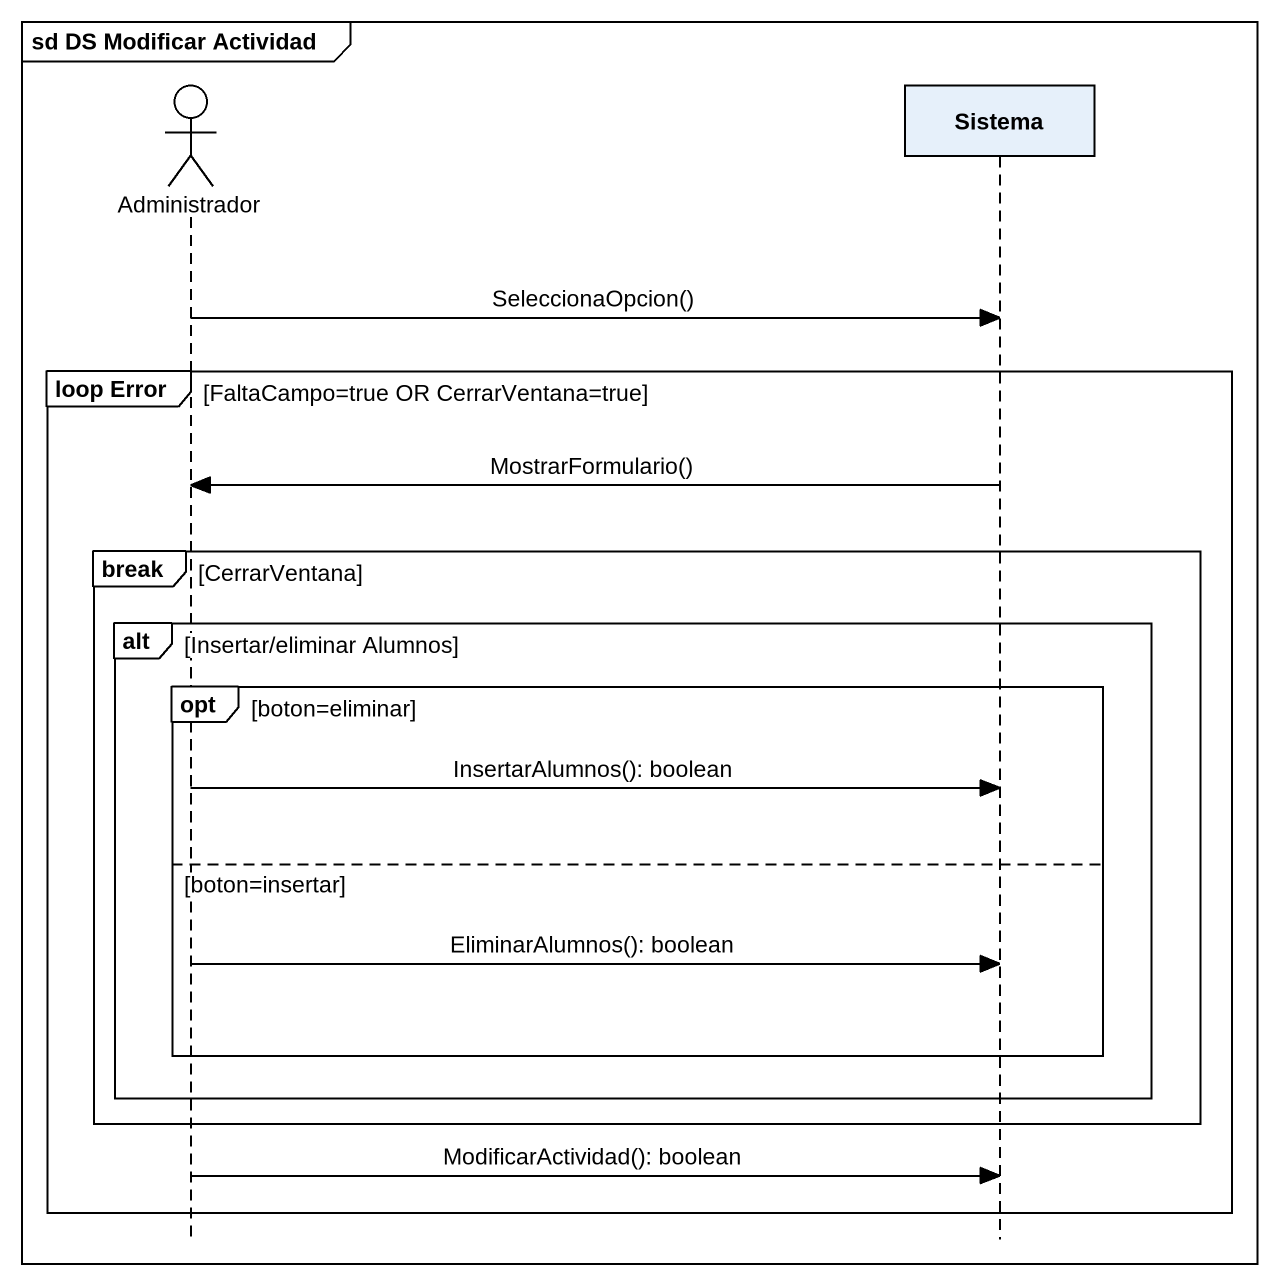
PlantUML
@startuml
mainframe sd DS Modificar Actividad
hide footbox
actor Administrador
participant Sistema

Administrador -> Sistema : SeleccionaOpcion()
group loop Error [FaltaCampo=true OR CerrarVentana=true]
  Sistema -> Administrador : MostrarFormulario()
  break CerrarVentana
    alt Insertar/eliminar Alumnos
      opt boton=eliminar
        Administrador -> Sistema : InsertarAlumnos(): boolean
      else boton=insertar
        Administrador -> Sistema : EliminarAlumnos(): boolean
      end
    end
  end
  Administrador -> Sistema : ModificarActividad(): boolean
end
@enduml
